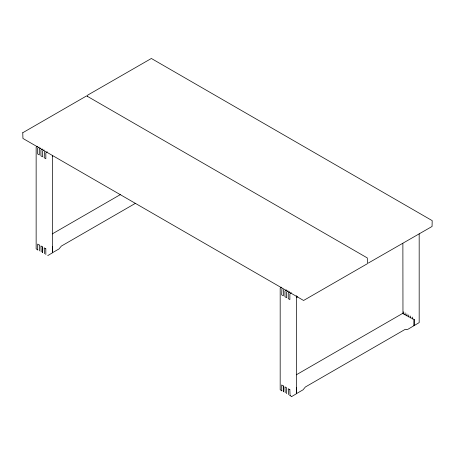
<?xml version="1.0" encoding="UTF-8"?>
<svg xmlns="http://www.w3.org/2000/svg" width="455" height="455" viewBox="0 0 455 455"><rect width="100%" height="100%" fill="white"/><g stroke="black" fill="none" stroke-linecap="round" stroke-linejoin="round"><path stroke-width="0.68" d="M402.965 313.654L402.88 243.47M52.581 156.395L52.439 252.821L47.73 255.619M402.709 313.506L414.465 319.694M413.953 325.706L414.01 319.74M296.478 297.593L296.478 393.717L291.763 396.515M52.439 252.821L52.353 246.678M52.518 252.69L59.019 248.908L61.334 246.098L135.408 203.334M296.478 393.717L296.45 387.614M44.448 151.595L44.192 157.749L45.836 158.698L45.841 152.908L47.303 151.839M281.929 288.703L281.673 294.857L283.317 295.807L283.567 289.653M37.538 146.288L36.144 147.306L36.144 248.839L37.896 249.943M39.107 147.113L37.646 148.176L37.64 153.966L39.278 154.91L39.289 149.121L40.745 148.057M42.389 149.001L40.927 150.07L40.916 155.86L42.554 156.804L42.565 151.014L44.027 149.951M52.257 233.915L120.581 194.473M281.571 287.185L280.178 288.203L280.178 389.736L281.929 390.839M286.423 289.898L284.961 290.961L284.955 296.751L286.593 297.701L286.599 291.905L288.06 290.842M289.699 291.786L288.237 292.855L288.231 298.645L289.869 299.589L289.88 293.799L291.337 292.736M296.552 297.456L297.786 296.751M296.296 374.812L402.777 313.336M296.552 393.581L303.058 389.798L305.368 386.995L405.155 329.38L405.9 329.284M39.437 250.898L39.249 245.012M41.172 251.837L40.916 245.973L42.554 246.923L42.554 252.627M44.448 253.731L44.192 247.867L45.836 248.817M285.211 392.728L284.955 386.869L286.593 387.814L286.667 393.689M288.487 394.622L288.231 388.763L289.869 389.708M283.414 391.8L283.283 385.908L281.673 384.975L281.753 390.851M290.057 395.594L289.841 389.69M368.328 263.047L432.068 226.459L432.193 220.635L151.367 58.479L87.718 95.101L87.536 96.744M406.213 329.517L407.76 329.38L419.18 322.606L419.18 233.853M39.278 245.029L37.64 244.085L37.714 249.96M291.518 396.493L289.869 395.412M283.351 391.761L283.317 385.925M42.565 252.701L42.525 246.906M414.209 319.842L414.209 325.552M412.384 317.072L412.384 319.04M410.558 316.02L410.558 317.988M408.732 314.968L408.732 316.936M406.906 313.91L406.906 315.878M405.081 312.858L405.081 314.826M403.255 311.806L403.255 313.774M296.62 295.682L296.62 297.587M52.581 155.422L52.581 156.691M45.807 248.8L45.836 254.521M22.761 132.741L22.932 138.445L303.593 300.476L367.441 263.678L367.282 257.922L86.621 95.891L22.761 132.741"/></g></svg>
